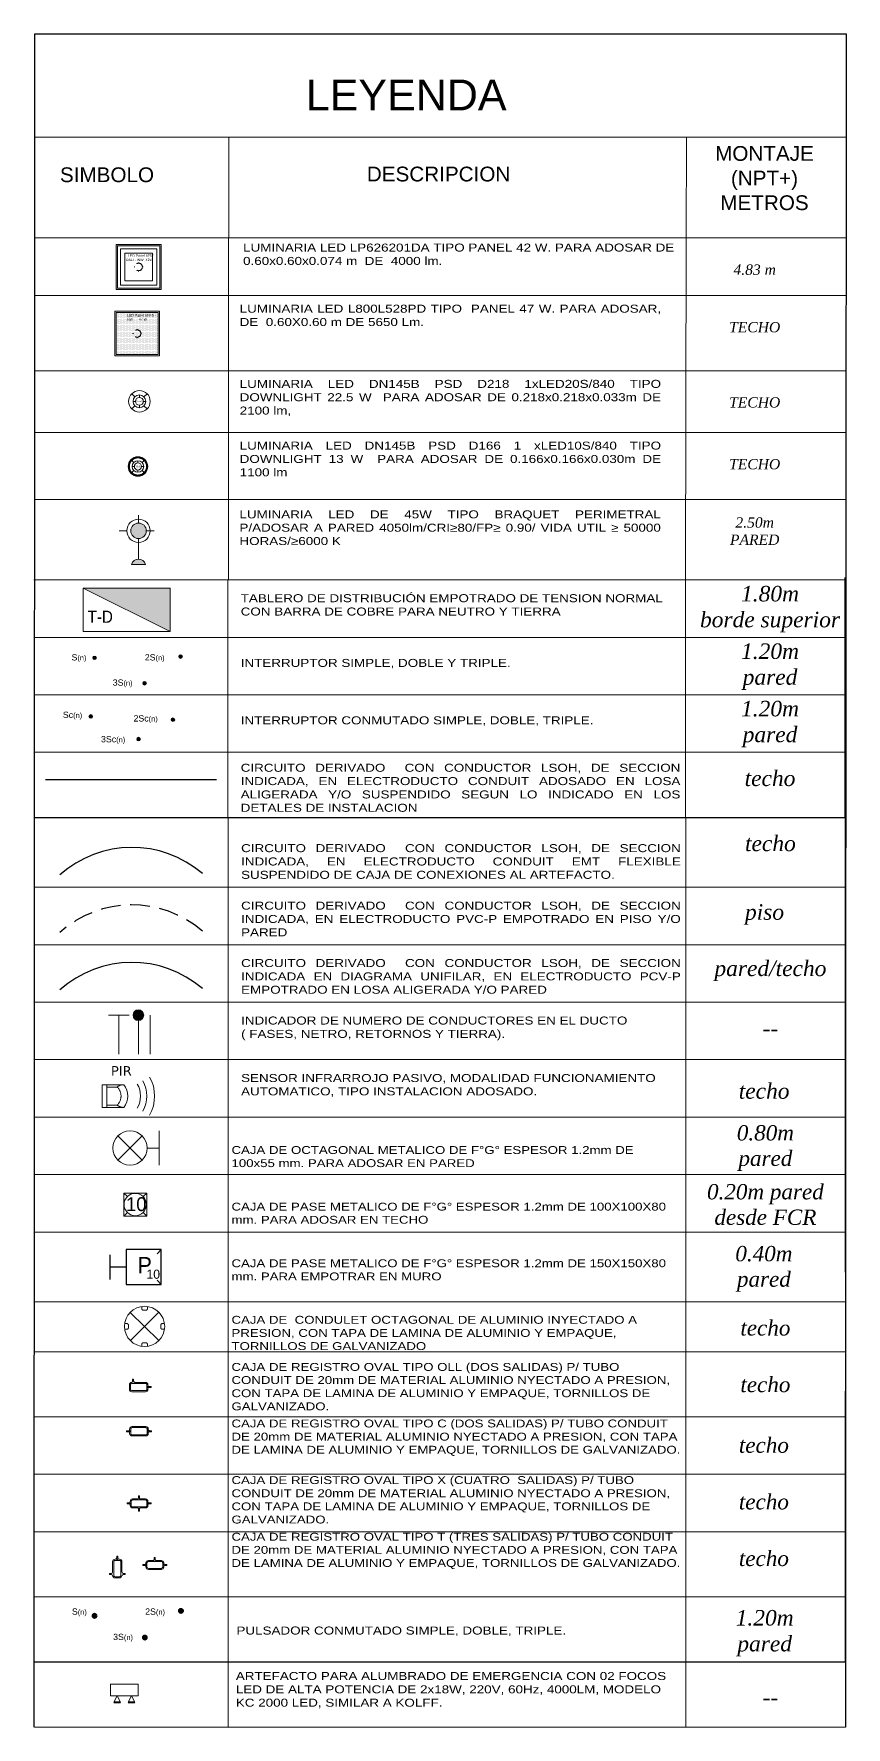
# Model space of a CAD drawing. Header units: inches. Extents: x -38 to 5698, y -33 to 92.
# Drawn here: x 163.13 to 173.45, y 17.5 to 39.03 of the extents above; entities that cross this region are included whole.
import ezdxf
from ezdxf.lldxf.tags import DXFTag

# ---------------------------------------------------------------- set-up
doc = ezdxf.new("R2010")
doc.units = ezdxf.units.IN
doc.header["$MEASUREMENT"] = 0
for name, pattern in [('A-PB$0$HIDDEN', [0.375, 0.25, -0.125]), ('CONTINUA', [0]), ('DASHED', [0.75, 0.5, -0.25]), ('EBEBBTGBBT', [1.284455, 0.426882, -0.430691, 0.426882]), ('HIDDEN2', [0.1875, 0.125, -0.0625]), ('Rayas', [0.282222, 0.141111, -0.141111]), ('RAYITAS', [0.375, 0.25, -0.125])]:
    doc.linetypes.add(name, pattern=pattern)
for name, color, linetype, lineweight in [('00 APARATOS ELECTRICO', 30, 'Continuous', 20), ('00 IE CKTO TOMAS', 111, 'Rayas', 18), ('00_IE_Luminarias', 6, 'Continuous', 30), ('01 IE LUM LED AD DN570C', 1, 'Continuous', 13), ('01 IE LUM LED EMP DN570B', 3, 'Continuous', 13), ('ALUMBRADO_CONDUIT', 30, 'CONDUIT1', 30), ('ALUMBRADO_PVC', 6, 'PVC1', 30), ('Bancas', 1, 'Continuous', 13), ('Cable Alumbrado', 150, 'Continuous', 30), ('CABLEADO EXT.', 3, 'PVCSUBT', 30), ('CAJA-1', 140, 'Continuous', 0), ('Luminaria', 9, 'Continuous', 9), ('Luminarias', 5, 'Continuous', 20), ('pluma6', 191, 'Continuous', 0), ('pulsador', 4, 'Continuous', 40), ('SENSOR', 6, 'Continuous', 40), ('Simb_Alumbrado', 140, 'CONTINUA', 30), ('sub tablero de distribucion', 184, 'Continuous', 9), ('TEXTO', 7, 'Continuous', 15), ('textos', 7, 'Continuous', 5)]:
    doc.layers.add(name, color=color, linetype=linetype, lineweight=lineweight)
doc.styles.add('Annotative', font='arial.ttf')
doc.styles.add('ERIKA', font='timesi.ttf')
doc.styles.add('ROTULO1', font='arial.ttf', dxfattribs={"width": 1.2})
doc.styles.add('SWISS', font='swisse.ttf')
doc.styles.add('TableTextStyle', font='')
doc.styles.add('{18b73a54-fa43-428c-adcb-c1c7bbdf2c84}', font='Simplex.shx')
doc.styles.get('TableTextStyle').set_extended_font_data('VERDANA.TTF')
tags = doc.linetypes.add('CF', pattern='A,0.411145,-0.114022,["CF",Standard,S=0.1,R=0,X=0,Y=-0.046285],-0.237877', length=0.763044).pattern_tags.tags
tags[6] = DXFTag(74, 10)
tags = doc.linetypes.add('CONDUIT', pattern='A,1.5,-0.210535,["con",{18b73a54-fa43-428c-adcb-c1c7bbdf2c84},S=0.2,R=0,X=0,Y=-0.065594],-0.702384', length=2.412919).pattern_tags.tags
tags[6] = DXFTag(74, 10)
tags = doc.linetypes.add('CONDUIT1', pattern='A,1,-0.19772,["con",{18b73a54-fa43-428c-adcb-c1c7bbdf2c84},S=0.2,R=0,X=0,Y=-0.065594],-0.593642', length=1.791362).pattern_tags.tags
tags[6] = DXFTag(74, 10)
tags = doc.linetypes.add('PVC1', pattern='A,1,-0.19772,["PVC",{18b73a54-fa43-428c-adcb-c1c7bbdf2c84},S=0.13,R=0,X=0,Y=-0.061851],-0.507647', length=1.705367).pattern_tags.tags
tags[6] = DXFTag(74, 10)
tags = doc.linetypes.add('PVCSUBT', pattern='A,0.6,-0.3,0.6,-0.075691,["PVC",Standard,S=0.2,R=0,X=0,Y=-0.093724],-0.621005', length=2.196696).pattern_tags.tags
tags[10] = DXFTag(74, 10)

# ---------------------------------------------------------------- blocks, each defined once
blk = doc.blocks.new('LUMINARIA PARED')
at = {"layer": '00 APARATOS ELECTRICO'}
h = blk.add_hatch(color=256, dxfattribs=at)
h.set_gradient(color1=(0, 255, 0), color2=(0, 255, 0), tint=1)
h.paths.add_polyline_path([(-0.506, 0.002, 1), (-0.317, 0.002, 1)])
h.paths.add_polyline_path([(0, 0.087, 0.785515), (0, -0.083)])
for p, q in [((-0.411, 0.143), (-0.411, 0.238)), ((-0.6, 0.002), (-0.506, 0.002)), ((-0.317, 0.002), (-0.067, 0.002)), ((0, 0.087), (0, -0.083)), ((-0.411, -0.093), (-0.411, -0.187))]:
    blk.add_line(p, q, dxfattribs=at)
for radius in [0.142, 0.0945]:
    blk.add_circle((-0.411, 0.002), radius, dxfattribs=at)
blk.add_arc((0.021, 0.002), 0.0877, 103.6997, 256.3003, dxfattribs=at)
blk = doc.blocks.new('*U273')
at = {"layer": 'ALUMBRADO_PVC', "color": 5, "linetype": 'ByBlock', "lineweight": 0}
for points in [[(879.35, 279.541), (879.35, 279.258)], [(879.252, 279.399), (879.35, 279.399)]]:
    blk.add_lwpolyline(points, dxfattribs=at)
at = {"layer": 'Simb_Alumbrado', "color": 5, "lineweight": 13}
for points in [[(879.01, 279.499), (879.211, 279.3)], [(879.011, 279.299), (879.21, 279.5)]]:
    blk.add_lwpolyline(points, dxfattribs=at)
blk.add_circle((879.111, 279.399), 0.141, dxfattribs=at)
blk = doc.blocks.new('100x100x80 adosado')
at = {"layer": 'Simb_Alumbrado', "lineweight": 13}
blk.add_lwpolyline([(-0.0768, 0.0788), (0.0194, 0.0788), (0.0194, -0.0174), (-0.0768, -0.0174)], close=True, dxfattribs=at)
at = {"layer": 'Simb_Alumbrado', "lineweight": 9}
for points in [[(-0.0768, 0.0788), (-0.0618, 0.0638)], [(0.0043, 0.0638), (0.0194, 0.0788)], [(-0.0768, -0.0174), (-0.0618, -0.0023)], [(0.0043, -0.0023), (0.0194, -0.0174)]]:
    blk.add_lwpolyline(points, dxfattribs=at)
blk.add_circle((-0.0287, 0.0307), 0.0467, dxfattribs=at)
at = {"layer": 'Simb_Alumbrado', "lineweight": 9, "insert": (-0.0677, 0.0612), "char_height": 0.05773, "attachment_point": 1}
blk.add_mtext_dynamic_manual_height_columns('10', width=0.119989, gutter_width=12.5, heights=[0], dxfattribs=at)
blk = doc.blocks.new('ii3t')
at = {"layer": 'Simb_Alumbrado', "lineweight": 5}
h = blk.add_hatch(color=3, dxfattribs=at)
edge = h.paths.add_edge_path()
edge.add_arc((0, 0), 0.0164, 0, 360)
blk.add_circle((0, 0), 0.0164, dxfattribs=at)
blk = doc.blocks.new('*U276')
at = {"lineweight": 20}
h = blk.add_hatch(color=256, dxfattribs=at)
h.dxf.hatch_style = 1
edge = h.paths.add_edge_path()
edge.add_arc((0.059, 0.158), 0.0433, 0, 360)
for p, q in [((-0.182, 0.158), (-0.016, 0.158)), ((-0.099, -0.16), (-0.099, 0.158)), ((0.059, -0.16), (0.059, 0.158)), ((0.154, 0.158), (0.154, -0.16))]:
    blk.add_line(p, q, dxfattribs=at)
blk.add_circle((0.059, 0.158), 0.0433, dxfattribs=at)
blk = doc.blocks.new('*U272')
at = {"layer": 'CAJA-1', "lineweight": 25}
for p, q in [((5362.509, 2431.964), (5362.509, 2432.069)), ((5362.647, 2431.964), (5362.509, 2431.964)), ((5362.509, 2431.859), (5362.509, 2431.964))]:
    blk.add_line(p, q, dxfattribs=at)
at = {"layer": 'CAJA-1'}
for p, q in [((5362.948, 2432.115), (5362.911, 2432.077)), ((5362.948, 2431.814), (5362.911, 2431.851))]:
    blk.add_line(p, q, dxfattribs=at)
at = {"layer": 'CAJA-1', "lineweight": 25}
blk.add_lwpolyline([(5362.647, 2431.814), (5362.948, 2431.814), (5362.948, 2432.115), (5362.647, 2432.115)], close=True, dxfattribs=at)
at = {"layer": 'CAJA-1'}
for s, height, p in [('P', 0.139, (5362.743, 2431.912)), ('10', 0.0787, (5362.82, 2431.864))]:
    blk.add_text(s, height=height, dxfattribs=at).set_placement(p)
blk = doc.blocks.new('LUMINARIA 2')
at = {"layer": '01 IE LUM LED EMP DN570B'}
for p, q in [((-0.094, 0.094), (-0.159, 0.158)), ((0.094, 0.094), (0.159, 0.158)), ((-0.094, -0.094), (-0.159, -0.158)), ((0.094, -0.094), (0.159, -0.158))]:
    blk.add_line(p, q, dxfattribs=at)
at = {"layer": '01 IE LUM LED EMP DN570B', "ltscale": 0.4}
for p, q in [((-0.081, 0), (-0.133, 0)), ((0, 0.081), (0, 0.133)), ((0.081, 0), (0.133, 0)), ((0, -0.081), (0, -0.133))]:
    blk.add_line(p, q, dxfattribs=at)
at = {"layer": '01 IE LUM LED EMP DN570B'}
for radius in [0.224, 0.133]:
    blk.add_circle((0, 0), radius, dxfattribs=at)
at = {"layer": '01 IE LUM LED EMP DN570B', "ltscale": 0.4}
blk.add_circle((0, 0), 0.0813, dxfattribs=at)
at = {"layer": '01 IE LUM LED EMP DN570B', "color": 8, "linetype": 'ByBlock', "lineweight": 80, "insert": (-0.065, 0.016), "char_height": 0.03, "width": 0.17858, "attachment_point": 1}
blk.add_mtext('{\\C3;22.5W}', dxfattribs=at)
blk = doc.blocks.new('LUM DN570C')
at = {"layer": '01 IE LUM LED AD DN570C'}
h = blk.add_hatch(color=256, dxfattribs=at)
edge = h.paths.add_edge_path()
edge.add_arc((0, 0), 0.134, 0, 360)
edge = h.paths.add_edge_path(flags=17)
edge.add_arc((0, 0), 0.111, 0, 360)
for p, q in [((-0.056, 0.056), (-0.095, 0.095)), ((0.056, 0.056), (0.095, 0.095)), ((-0.056, -0.056), (-0.095, -0.095)), ((0.056, -0.056), (0.095, -0.095))]:
    blk.add_line(p, q, dxfattribs=at)
at = {"layer": '01 IE LUM LED AD DN570C', "ltscale": 0.4}
for p, q in [((-0.049, 0), (-0.079, 0)), ((0, 0.049), (0, 0.079)), ((0.049, 0), (0.079, 0)), ((0, -0.049), (0, -0.079))]:
    blk.add_line(p, q, dxfattribs=at)
at = {"layer": '01 IE LUM LED AD DN570C'}
for radius in [0.134, 0.0795]:
    blk.add_circle((0, 0), radius, dxfattribs=at)
at = {"layer": '01 IE LUM LED AD DN570C', "ltscale": 0.4}
blk.add_circle((0, 0), 0.0487, dxfattribs=at)
at = {"color": 1, "linetype": 'ByBlock', "lineweight": 80, "insert": (-0.035, 0.012), "char_height": 0.025, "width": 0.62222, "attachment_point": 1}
blk.add_mtext('13W ', dxfattribs=at)
blk = doc.blocks.new('DVDFV')
at = {"layer": 'Simb_Alumbrado', "color": 3, "linetype": 'HIDDEN2', "lineweight": 13, "ltscale": 0.5}
for points in [[(-0.021, 0.164), (-0.021, 0.145, 0.414214), (-0.009, 0.133), (0.012, 0.133, 0.414214), (0.024, 0.145), (0.024, 0.164)], [(-0.163, 0.023), (-0.144, 0.023, -0.414214), (-0.132, 0.011), (-0.132, -0.011, -0.414214), (-0.144, -0.023), (-0.163, -0.023)], [(0.166, 0.023), (0.147, 0.023, 0.414214), (0.135, 0.011), (0.135, -0.011, 0.414214), (0.147, -0.023), (0.166, -0.023)], [(-0.021, -0.164), (-0.021, -0.146, -0.414214), (-0.009, -0.134), (0.012, -0.134, -0.414214), (0.024, -0.146), (0.024, -0.164)]]:
    blk.add_lwpolyline(points, format="xyb", dxfattribs=at)
at = {"layer": 'Simb_Alumbrado', "color": 3, "lineweight": 13}
for points in [[(-0.117, 0.115), (0.118, -0.116)], [(-0.115, -0.117), (0.118, 0.117)]]:
    blk.add_lwpolyline(points, dxfattribs=at)
blk.add_circle((0.001, 0), 0.166, dxfattribs=at)
blk = doc.blocks.new('CAJA OVAL TIPO C')
at = {"layer": 'Simb_Alumbrado', "lineweight": 13}
for points in [[(-0.221, 0.014, -0.414214), (-0.231, 0.004), (-0.254, 0.004), (-0.254, -0.006), (-0.231, -0.006, -0.414214), (-0.221, -0.016), (-0.221, -0.023, 0.414214), (-0.196, -0.048), (-0.058, -0.048, 0.414214), (-0.033, -0.023), (-0.033, -0.018, -0.414214), (-0.02, -0.005), (0, -0.005), (0, 0.005), (-0.02, 0.005, -0.414214), (-0.033, 0.018), (-0.033, 0.022, 0.414214), (-0.058, 0.047), (-0.196, 0.047)], [(-0.198, 0.047), (-0.196, 0.047, 0.414214), (-0.221, 0.022), (-0.221, 0.014)]]:
    blk.add_lwpolyline(points, format="xyb", dxfattribs=at)
for points in [[(-0.216, 0.004), (-0.216, -0.005)], [(-0.035, 0.004), (-0.035, -0.005)], [(-0.22, -0.001), (-0.211, -0.001)], [(-0.039, -0.001), (-0.031, -0.001)]]:
    blk.add_lwpolyline(points, dxfattribs=at)
blk.add_lwpolyline([(-0.196, 0.036), (-0.058, 0.036, -0.414214), (-0.043, 0.022), (-0.043, -0.023, -0.414214), (-0.058, -0.038), (-0.196, -0.038, -0.414214), (-0.21, -0.023), (-0.21, 0.022, -0.414214)], format="xyb", close=True, dxfattribs=at)
for centre in [(-0.216, -0.001), (-0.035, -0.001)]:
    blk.add_circle(centre, 0.00438, dxfattribs=at)
blk = doc.blocks.new('CAJA OVAL TIPO L')
at = {"layer": 'Simb_Alumbrado', "lineweight": 13}
blk.add_lwpolyline([(-0.049, -0.079), (-0.049, -0.034, -0.380413), (-0.026, -0.009), (-0.026, -0.009, 0.341426), (-0.016, 0.003), (-0.016, 0.024), (-0.006, 0.024), (-0.006, 0.003, 0.414214), (0.006, -0.009), (0.114, -0.009, -0.414214), (0.139, -0.034), (0.139, -0.038, 0.414214), (0.151, -0.051), (0.172, -0.051), (0.172, -0.061), (0.151, -0.061, 0.414214), (0.139, -0.073), (0.139, -0.079, -0.414214), (0.114, -0.104), (-0.024, -0.104, -0.414214), (-0.049, -0.079, 0.414214)], format="xyb", dxfattribs=at)
for points in [[(-0.048, -0.056), (-0.04, -0.056)], [(-0.044, -0.051), (-0.044, -0.06)], [(0.132, -0.056), (0.141, -0.056)], [(0.137, -0.051), (0.137, -0.06)]]:
    blk.add_lwpolyline(points, dxfattribs=at)
blk.add_lwpolyline([(-0.024, -0.02), (0.114, -0.02, -0.414214), (0.128, -0.034), (0.128, -0.079, -0.414214), (0.114, -0.093), (-0.024, -0.093, -0.414214), (-0.038, -0.079), (-0.038, -0.034, -0.414214)], format="xyb", close=True, dxfattribs=at)
for centre in [(-0.044, -0.056), (0.137, -0.056)]:
    blk.add_circle(centre, 0.00438, dxfattribs=at)
blk = doc.blocks.new('CAJA CONDULET TIPO X')
at = {"layer": 'Simb_Alumbrado', "lineweight": 13}
for p, q in [((78.528, -4.162), (78.528, -4.152)), ((78.528, -4.152), (78.55, -4.152)), ((78.55, -4.162), (78.528, -4.162))]:
    blk.add_line(p, q, dxfattribs=at)
for points in [[(78.65, -4.172, -0.414214), (78.66, -4.162), (78.682, -4.162), (78.682, -4.152), (78.66, -4.152, -0.414214), (78.65, -4.142), (78.65, -4.092, 0.414214), (78.626, -4.068), (78.622, -4.068, -0.414214), (78.61, -4.056), (78.61, -4.036), (78.6, -4.036), (78.6, -4.056, -0.451917), (78.587, -4.068, 0.451917), (78.56, -4.092), (78.56, -4.142)], [(78.56, -4.172), (78.56, -4.223, 0.414214), (78.584, -4.247), (78.589, -4.247, -0.334232), (78.6, -4.259), (78.6, -4.279), (78.61, -4.279), (78.61, -4.259, -0.455912), (78.623, -4.247), (78.626, -4.247, 0.414214), (78.65, -4.223), (78.65, -4.172)]]:
    blk.add_lwpolyline(points, format="xyb", dxfattribs=at)
blk.add_lwpolyline([(78.64, -4.092), (78.64, -4.223, -0.414214), (78.626, -4.237), (78.584, -4.237, -0.414214), (78.57, -4.223), (78.57, -4.092, -0.414214), (78.584, -4.078), (78.626, -4.078, -0.414214)], format="xyb", close=True, dxfattribs=at)
for points in [[(78.609, -4.071), (78.601, -4.071)], [(78.605, -4.066), (78.605, -4.075)], [(78.609, -4.245), (78.601, -4.245)], [(78.605, -4.241), (78.605, -4.25)]]:
    blk.add_lwpolyline(points, dxfattribs=at)
for centre in [(78.605, -4.071), (78.605, -4.245)]:
    blk.add_circle(centre, 0.00419, dxfattribs=at)
for centre, start, end in [((78.55, -4.142), 270, 0), ((78.55, -4.172), 0, 90)]:
    blk.add_arc(centre, 0.01, start, end, dxfattribs=at)
blk = doc.blocks.new('oval t')
at = {"layer": 'Simb_Alumbrado', "lineweight": 13}
blk.add_lwpolyline([(0.014, 0.01, -0.414214), (0.004, 0.02), (0.004, 0.042), (-0.006, 0.042), (-0.006, 0.02, -0.414214), (-0.016, 0.01), (-0.066, 0.01, 0.414214), (-0.09, -0.014), (-0.09, -0.018, -0.414214), (-0.102, -0.03), (-0.121, -0.03), (-0.121, -0.04), (-0.102, -0.04, -0.451917), (-0.09, -0.054, 0.451917), (-0.066, -0.081), (0.066, -0.081, 0.414214), (0.09, -0.057), (0.09, -0.051, -0.398753), (0.102, -0.04), (0.121, -0.04), (0.121, -0.03), (0.102, -0.03, -0.368669), (0.09, -0.018), (0.09, -0.014, 0.414214), (0.066, 0.01), (0.014, 0.01)], format="xyb", dxfattribs=at)
blk.add_lwpolyline([(-0.066, 0), (0.066, 0, -0.414214), (0.08, -0.014), (0.08, -0.057, -0.414214), (0.066, -0.07), (-0.066, -0.07, -0.414214), (-0.08, -0.057), (-0.08, -0.014, -0.414214)], format="xyb", close=True, dxfattribs=at)
for points in [[(-0.091, -0.035), (-0.083, -0.035)], [(-0.087, -0.031), (-0.087, -0.039)], [(0.084, -0.035), (0.092, -0.035)], [(0.088, -0.031), (0.088, -0.039)]]:
    blk.add_lwpolyline(points, dxfattribs=at)
for centre in [(-0.087, -0.035), (0.088, -0.035)]:
    blk.add_circle(centre, 0.00419, dxfattribs=at)
blk = doc.blocks.new('*U270')
at = {"layer": 'Luminarias', "linetype": 'DASHED', "lineweight": 0, "ltscale": 0.05}
blk.add_lwpolyline([(0, -0.005), (0, 0.005)], dxfattribs=at)
blk = doc.blocks.new('*U271')
at = {"color": 0, "linetype": 'ByBlock', "lineweight": -2, "transparency": 16777216}
for p, rotation in [((-0.05, 0), 90), ((0, -0.05), 180), ((0.05, 0), 269.9999999999999)]:
    blk.add_blockref('*U270', p, dxfattribs=dict(at, rotation=rotation))
blk.add_blockref('*U270', (0, 0.05), dxfattribs=at)
blk = doc.blocks.new('PANEL LED 50W')
at = {"layer": 'Luminarias'}
h = blk.add_hatch(dxfattribs=at)
h.set_pattern_fill('DOTS', color=4, scale=0.009097)
h.set_pattern_definition([(0, (0, -2e-14), (0.0072206, 0.01444116), [0, -0.01444116])])
h.paths.add_polyline_path([(-0.257, -0.257), (0.257, -0.257), (0.257, 0.257), (-0.257, 0.257)])
h.paths.add_polyline_path([(-0.13, 0.097), (0.185, 0.097), (0.185, 0.247), (-0.13, 0.247)], flags=24)
at = {"layer": 'Luminarias', "color": 4, "lineweight": 0}
for points in [[(-0.273, 0.273), (0.273, 0.273), (0.273, -0.273), (-0.273, -0.273)], [(-0.257, -0.257), (0.257, -0.257), (0.257, 0.257), (-0.257, 0.257)]]:
    blk.add_lwpolyline(points, close=True, dxfattribs=at)
at = {"layer": 'Luminarias', "color": 4, "linetype": 'DASHED', "lineweight": 0, "ltscale": 0.01}
blk.add_circle((0, 0), 0.0455, dxfattribs=at)
at = {"color": 4}
blk.add_blockref('*U271', (0, 0), dxfattribs=at)
at = {"layer": 'Luminarias', "color": 4, "insert": (-0.122, 0.239), "char_height": 0.03093, "width": 0.38285, "attachment_point": 1}
blk.add_mtext('{\\Ftxt|c0;LED Panel 600-5 - NW      47 W}', dxfattribs=at)
blk = doc.blocks.new('TD')
blk.add_hatch(color=256).paths.add_polyline_path([(-0.65, 0.35), (-0.65, 0.05), (-0.05, 0.05)])
blk.add_line((-0.65, 0.35), (-0.05, 0.05))
blk.add_lwpolyline([(-0.65, 0.05), (-0.05, 0.05), (-0.05, 0.35), (-0.65, 0.35)], close=True)
blk = doc.blocks.new('PIR')
at = {"layer": 'SENSOR', "color": 6, "linetype": 'CONTINUA', "lineweight": 5, "transparency": 33554684}
blk.add_lwpolyline([(0.253, -0.133), (0, -0.133), (0, 0.133), (0.253, 0.133)], dxfattribs=at)
blk.add_lwpolyline([(0, 0.133), (0.053, 0.133), (0.053, -0.133), (0, -0.133)], close=True, dxfattribs=at)
at = {"layer": 'SENSOR', "linetype": 'DASHED', "lineweight": 5, "transparency": 33554684}
for points in [[(0.174, 0.105), (0.053, 0.105)], [(0.174, -0.105), (0.053, -0.105)]]:
    blk.add_lwpolyline(points, dxfattribs=at)
at = {"layer": 'SENSOR', "color": 6, "linetype": 'CONTINUA', "lineweight": 5, "transparency": 33554684}
for centre, radius, start, end in [((0.167, 0), 0.444, 330, 30), ((0.075, 0), 0.222, 323.3046, 36.6954), ((0.167, 0), 0.279, 330, 30), ((0.167, 0), 0.353, 330, 30)]:
    blk.add_arc(centre, radius, start, end, dxfattribs=at)
at = {"layer": 'SENSOR', "linetype": 'DASHED', "lineweight": 5, "transparency": 33554684}
for centre, radius, start, end in [((0.25, 0.014), 0.119, 88.6154, 129.7872), ((0.075, 0), 0.144, 313.2961, 46.7039), ((0.25, -0.014), 0.119, 230.2128, 271.3846)]:
    blk.add_arc(centre, radius, start, end, dxfattribs=at)
at = {"layer": 'SENSOR', "color": 6, "lineweight": 5, "transparency": 33554684, "style": 'TableTextStyle'}
blk.add_text('PIR', height=0.1109, dxfattribs=at).set_placement((0.101, 0.239))
blk = doc.blocks.new('*U268')
at = {"layer": 'Luminarias', "linetype": 'DASHED', "lineweight": 0, "ltscale": 0.05}
blk.add_lwpolyline([(0, -0.005), (0, 0.005)], dxfattribs=at)
blk = doc.blocks.new('*U269')
at = {"color": 0, "linetype": 'ByBlock', "lineweight": -2, "transparency": 16777216}
for p, rotation in [((-0.055, 0), 90), ((0.055, 0), 270), ((0, -0.055), 180)]:
    blk.add_blockref('*U268', p, dxfattribs=dict(at, rotation=rotation))
blk.add_blockref('*U268', (0, 0.055), dxfattribs=at)
blk = doc.blocks.new('PANEL CUADRAD 60X60 AD')
at = {"layer": 'Luminarias'}
h = blk.add_hatch(dxfattribs=at)
h.set_pattern_fill('DOTS', color=6, scale=0.0015)
h.set_pattern_definition([(0, (-2127.458864, -786.8599919), (0.001190625, 0.00238125), [0, -0.00238125])])
h.paths.add_polyline_path([(-0.3, 0.3), (-0.3, -0.3), (0.3, -0.3), (0.3, 0.3)])
h.paths.add_polyline_path([(0.283, 0.283), (0.283, -0.283), (-0.283, -0.283), (-0.283, 0.283)], flags=16)
h.paths.add_polyline_path([(0.241, 0.241), (0.241, -0.241), (-0.241, -0.241), (-0.241, 0.241)], flags=0)
h.paths.add_polyline_path([(0.185, 0.185), (0.185, -0.185), (-0.185, -0.185), (-0.185, 0.185)], flags=0)
h.paths.add_polyline_path([(0.05, 0, -1), (-0.05, 0, -1)], flags=0)
h.paths.add_polyline_path([(-0.181, 0.059), (0.212, 0.059), (0.212, 0.186), (-0.181, 0.186)], flags=8)
at = {"layer": 'Luminarias', "color": 6, "lineweight": 0}
for points in [[(-0.3, 0.3), (0.3, 0.3), (0.3, -0.3), (-0.3, -0.3)], [(-0.283, -0.283), (0.283, -0.283), (0.283, 0.283), (-0.283, 0.283)], [(-0.241, -0.241), (0.241, -0.241), (0.241, 0.241), (-0.241, 0.241)], [(-0.185, -0.185), (0.185, -0.185), (0.185, 0.185), (-0.185, 0.185)]]:
    blk.add_lwpolyline(points, close=True, dxfattribs=at)
at = {"layer": 'Luminarias', "color": 6}
blk.add_lwpolyline([(-0.3, 0.3), (0.3, 0.3), (0.3, -0.3), (-0.3, -0.3)], close=True, dxfattribs=at)
at = {"layer": 'Luminarias', "color": 6, "linetype": 'DASHED', "lineweight": 0, "ltscale": 0.01}
blk.add_circle((0, 0), 0.05, dxfattribs=at)
at = {"color": 6}
blk.add_blockref('*U269', (0, 0), dxfattribs=at)
at = {"layer": 'Luminarias', "color": 6, "insert": (-0.169, 0.169), "char_height": 0.034, "width": 0.45681, "attachment_point": 1}
blk.add_mtext('  LED Panel 6262 DALI - WW_42W {\\Ftxt|c0;\\C4;\\P} ', dxfattribs=at)
blk = doc.blocks.new('pulsador')
at = {"layer": 'pulsador', "lineweight": 40}
h = blk.add_hatch(color=4, dxfattribs=at)
h.dxf.hatch_style = 1
h.paths.add_polyline_path([(246.231, 46.088, 1), (246.279, 46.088, 1)])
h.paths.add_polyline_path([(246.279, 46.088, -1), (246.232, 46.088, -1)], flags=16)
h.paths.add_polyline_path([(246.271, 46.088, -1), (246.239, 46.088, -1)], flags=0)
at = {"layer": 'pulsador'}
h = blk.add_hatch(color=4, dxfattribs=at)
h.dxf.hatch_style = 1
h.paths.add_polyline_path([(246.239, 46.088, 1), (246.271, 46.088, 1)])
at = {"layer": 'pulsador', "color": 4, "lineweight": 50}
blk.add_circle((246.255, 46.088), 0.0238, dxfattribs=at)
at = {"layer": 'pulsador', "color": 4, "lineweight": 40}
blk.add_circle((246.255, 46.088), 0.0235, dxfattribs=at)
at = {"layer": 'pulsador', "color": 4}
blk.add_circle((246.255, 46.088), 0.0159, dxfattribs=at)
blk = doc.blocks.new('luz de emergencia')
at = {"color": 5, "lineweight": 40}
for p, q in [((164.149, 48.937, 0), (164.233, 48.937, 0)), ((164.331, 48.937, 0), (164.415, 48.937, 0))]:
    blk.add_line(p, q, dxfattribs=at)
at = {"layer": '00_IE_Luminarias', "color": 5, "linetype": 'Continuous', "lineweight": 13}
for p, q in [((164.191, 49.021, 0), (164.149, 48.937, 0)), ((164.233, 48.937, 0), (164.191, 49.021, 0)), ((164.373, 49.021, 0), (164.331, 48.937, 0)), ((164.415, 48.937, 0), (164.373, 49.021, 0))]:
    blk.add_line(p, q, dxfattribs=at)
at = {"layer": '00_IE_Luminarias', "color": 5, "linetype": 'Continuous', "lineweight": 13, "elevation": 0}
blk.add_lwpolyline([(164.457, 49.021), (164.107, 49.021), (164.107, 49.167), (164.457, 49.167)], close=True, dxfattribs=at)
blk = doc.blocks.new('CAJA CONDULET TIPO T.')
at = {"layer": 'Simb_Alumbrado', "lineweight": 13}
for p, q in [((76.178, -4.049), (76.178, -3.942)), ((76.203, -3.917), (76.207, -3.917)), ((76.22, -3.904), (76.22, -3.884)), ((76.22, -3.884), (76.23, -3.884)), ((76.23, -3.884), (76.23, -3.904)), ((76.242, -3.917), (76.248, -3.917)), ((76.273, -3.942), (76.273, -4.049)), ((76.145, -4.072), (76.145, -4.062)), ((76.145, -4.062), (76.166, -4.062)), ((76.166, -4.072), (76.145, -4.072)), ((76.178, -4.085), (76.178, -4.085)), ((76.248, -4.105), (76.203, -4.105)), ((76.306, -4.062), (76.286, -4.062)), ((76.286, -4.072), (76.306, -4.072)), ((76.306, -4.072), (76.306, -4.062))]:
    blk.add_line(p, q, dxfattribs=at)
blk.add_lwpolyline([(76.189, -4.08), (76.189, -3.942, -0.414214), (76.203, -3.928), (76.248, -3.928, -0.414214), (76.262, -3.942), (76.262, -4.08, -0.414214), (76.248, -4.094), (76.203, -4.094, -0.414214)], format="xyb", close=True, dxfattribs=at)
for points in [[(76.22, -3.919), (76.229, -3.919)], [(76.225, -3.923), (76.225, -3.915)], [(76.22, -4.1), (76.229, -4.1)], [(76.225, -4.104), (76.225, -4.095)]]:
    blk.add_lwpolyline(points, dxfattribs=at)
for centre in [(76.225, -3.919), (76.225, -4.1)]:
    blk.add_circle(centre, 0.00438, dxfattribs=at)
for centre, radius, start, end in [((76.203, -3.942), 0.0251, 90, 180), ((76.207, -3.904), 0.0125, 270, 0), ((76.242, -3.904), 0.0125, 180, 270), ((76.248, -3.942), 0.0251, 0, 90), ((76.166, -4.049), 0.0125, 270, 0), ((76.166, -4.085), 0.0125, 360, 90), ((76.204, -4.079), 0.0263, 193.4434, 268.8974), ((76.247, -4.079), 0.0263, 271.1026, 346.5566), ((76.286, -4.049), 0.0125, 180, 270), ((76.286, -4.085), 0.0125, 90, 180)]:
    blk.add_arc(centre, radius, start, end, dxfattribs=at)

msp = doc.modelspace()

# ---------------------------------------------------------------- linework, layer by layer
at = {"color": 7, "lineweight": 0}
for p, q in [((165.611, 37.713), (165.611, 36.43)), ((171.426, 37.713), (171.424, 36.43)), ((165.608, 36.43), (165.608, 32.083)), ((165.598, 32.083, 0.874), (165.598, 29.063, 0.717)), ((165.603, 29.063, 0.685), (165.603, 17.496)), ((171.419, 29.063), (171.419, 17.496))]:
    msp.add_line(p, q, dxfattribs=at)
msp.add_lwpolyline([(171.421, 36.43), (171.414, 32.083), (171.414, 29.063)], dxfattribs=at)
at = {"layer": 'ALUMBRADO_CONDUIT', "color": 0, "linetype": 'Continuous', "lineweight": 30, "ltscale": 0.5}
for p, q in [((163.144, 36.43), (163.148, 39.025)), ((163.148, 39.025), (173.455, 39.025)), ((173.455, 39.025), (173.443, 18.324)), ((163.138, 17.496), (163.144, 36.43)), ((173.444, 18.324), (163.138, 18.324))]:
    msp.add_line(p, q, dxfattribs=at)
at = {"layer": 'ALUMBRADO_CONDUIT', "color": 30, "lineweight": 30, "ltscale": 0.4, "true_color": 0xf26722}
msp.add_line((163.282, 29.544), (165.456, 29.544), dxfattribs=at)
at = {"layer": 'ALUMBRADO_CONDUIT', "color": 0, "linetype": 'Continuous', "lineweight": 30, "ltscale": 0.5}
for points in [[(173.439, 32.113), (173.439, 29.063)], [(163.139, 29.063), (173.443, 29.063), (173.448, 17.496)]]:
    msp.add_lwpolyline(points, dxfattribs=at)
at = {"layer": 'ALUMBRADO_PVC', "linetype": 'PVC1', "ltscale": 0.4}
msp.add_arc((164.381, 25.846), 1.373, 49.2261, 131.8542, dxfattribs=at)
at = {"layer": 'CABLEADO EXT.', "color": 3, "linetype": 'CF', "ltscale": 0.8}
msp.add_arc((164.381, 27.308), 1.373, 49.2261, 131.8542, dxfattribs=at)
at = {"layer": 'CABLEADO EXT.', "linetype": 'A-PB$0$HIDDEN', "lineweight": 30}
msp.add_arc((164.381, 26.577), 1.373, 49.2261, 131.8542, dxfattribs=at)
at = {"layer": 'TEXTO', "color": 7, "lineweight": 0}
for p, q in [((163.144, 37.713), (173.451, 37.713)), ((163.144, 36.43), (173.451, 36.43)), ((163.142, 35.699), (173.449, 35.699)), ((163.142, 34.743), (173.449, 34.743)), ((163.142, 33.958), (173.449, 33.958)), ((163.142, 33.107), (173.449, 33.107)), ((163.134, 32.083), (173.439, 32.083)), ((163.142, 32.082), (173.449, 32.082)), ((163.134, 31.352), (173.439, 31.352)), ((163.134, 30.622), (173.439, 30.622)), ((163.134, 29.891), (173.439, 29.891)), ((163.139, 28.175), (173.443, 28.175)), ((163.139, 27.444), (173.443, 27.444)), ((163.139, 26.713), (173.443, 26.713)), ((163.139, 25.983), (173.443, 25.983)), ((163.139, 25.252), (173.443, 25.252)), ((163.139, 24.522), (173.443, 24.522)), ((163.139, 23.791), (173.443, 23.791)), ((163.139, 22.902), (173.443, 22.902)), ((163.143, 22.269), (173.448, 22.269)), ((163.139, 21.441), (173.443, 21.441)), ((163.139, 20.711), (173.443, 20.711)), ((163.139, 19.98), (173.443, 19.98)), ((163.143, 19.152), (173.448, 19.152)), ((163.143, 17.496), (173.448, 17.496))]:
    msp.add_line(p, q, dxfattribs=at)

# ---------------------------------------------------------------- block references
for name, p, xscale, yscale, zscale in [('*U276', (164.369, 26.301), 1.565340353808155, 1.565340353808155, 1.565340353808155), ('*U272', (-7773.638, -3576.519), 1.480229034049319, 1.480229034049319, 1.480229034049319), ('CAJA CONDULET TIPO T.', (68.614, 24.542), 1.253906979044094, 1.253906979044094, 1.253906979044094)]:
    msp.add_blockref(name, p, dxfattribs=dict(xscale=xscale, yscale=yscale, zscale=zscale))
at = {"linetype": 'CONTINUA', "lineweight": 30, "xscale": 1.088706724754606, "yscale": 1.088706724754606, "zscale": 1.088706724754606}
msp.add_blockref('PIR', (164.003, 25.52), dxfattribs=at)
at = {"linetype": 'EBEBBTGBBT', "lineweight": -2, "xscale": 1.541905243801374, "yscale": 1.541905243801374, "zscale": 1.541905243801374}
msp.add_blockref('DVDFV', (164.539, 22.591), dxfattribs=at)
at = {"xscale": 1.253906979044094, "yscale": 1.253906979044094, "zscale": 1.253906979044094, "rotation": 270}
msp.add_blockref('CAJA CONDULET TIPO X', (169.683, 118.904), dxfattribs=at)
at = {"color": 4, "lineweight": 40}
for p in [(-81.252, -27.114), (-82.35, -27.177), (-81.71, -27.453, -4.913)]:
    msp.add_blockref('pulsador', p, dxfattribs=at)
at = {"layer": '00 APARATOS ELECTRICO', "xscale": -1.041283452965174, "yscale": 1.041283452965173, "zscale": 1.041283452965173, "rotation": 89.99995843349409}
msp.add_blockref('LUMINARIA PARED', (164.466, 32.279), dxfattribs=at)
at = {"layer": '01 IE LUM LED AD DN570C', "color": 1, "lineweight": 5, "xscale": 0.9263905751172247, "yscale": 0.9263905751172247, "zscale": 0.9263905751172247}
msp.add_blockref('LUM DN570C', (164.456, 33.525), dxfattribs=at)
at = {"layer": '01 IE LUM LED EMP DN570B', "xscale": 0.6105334384153049, "yscale": 0.6105334384153049, "zscale": 0.6105334384153049}
msp.add_blockref('LUMINARIA 2', (164.475, 34.353), dxfattribs=at)
at = {"layer": 'ALUMBRADO_CONDUIT', "xscale": 1.041283452965173, "yscale": 1.041283452965173, "zscale": 1.041283452965173}
msp.add_blockref('PANEL LED 50W', (164.446, 35.215), dxfattribs=at)
at = {"layer": 'ALUMBRADO_CONDUIT', "linetype": 'PVC1', "lineweight": 35, "xscale": 3.045892765700115, "yscale": 3.045892765700115, "zscale": 3.045892765700115}
msp.add_blockref('100x100x80 adosado', (164.51, 24.047), dxfattribs=at)
at = {"layer": 'ALUMBRADO_CONDUIT', "linetype": 'CONDUIT', "lineweight": 30, "xscale": 1.253906979044094, "yscale": 1.253906979044094, "zscale": 1.253906979044094}
msp.add_blockref('CAJA OVAL TIPO L', (164.409, 21.891), dxfattribs=at)
at = {"layer": 'ALUMBRADO_CONDUIT', "linetype": 'CONDUIT1', "lineweight": 30, "xscale": 1.253906979044094, "yscale": 1.253906979044094, "zscale": 1.253906979044094}
msp.add_blockref('CAJA OVAL TIPO C', (164.628, 21.259), dxfattribs=at)
at = {"layer": 'ALUMBRADO_PVC', "color": 3, "linetype": 'ByBlock', "lineweight": 100, "xscale": 1.541905243801374, "yscale": 1.541905243801374, "zscale": 1.541905243801374}
msp.add_blockref('*U273', (-1191.15, -405.948), dxfattribs=at)
at = {"layer": 'Bancas', "color": 252, "true_color": 0x939598, "xscale": 1.253906979044094, "yscale": 1.253906979044094, "zscale": 1.253906979044094}
msp.add_blockref('oval t', (164.671, 19.602), dxfattribs=at)
at = {"layer": 'Cable Alumbrado', "lineweight": 0, "xscale": 1.404578189384958, "yscale": 1.404578189384958, "zscale": 1.404578189384958}
for p in [(163.905, 31.092), (164.998, 31.108), (164.54, 30.769, -4.913), (163.857, 30.347), (164.9, 30.305), (164.464, 30.058)]:
    msp.add_blockref('ii3t', p, dxfattribs=at)
at = {"layer": 'Luminaria', "xscale": 0.9538673662839494, "yscale": 0.9538673662839494, "zscale": 0.9538673662839494}
msp.add_blockref('PANEL CUADRAD 60X60 AD', (164.465, 36.062), dxfattribs=at)
at = {"layer": 'pulsador', "color": 4, "lineweight": 40}
msp.add_blockref('luz de emergencia', (0, -31.125), dxfattribs=at)
at = {"layer": 'sub tablero de distribucion', "linetype": 'Continuous', "lineweight": 0, "xscale": 1.847695846586592, "yscale": 1.847695846586592, "zscale": 1.847695846586592, "rotation": 180}
msp.add_blockref('TD', (163.666, 32.072), dxfattribs=at)

# ---------------------------------------------------------------- texts
at = {"ltscale": 0.5, "attachment_point": 1, "style": 'ROTULO1'}
for s, insert, char_height, width in [('LUMINARIA LED LP626201DA TIPO PANEL 42 W. PARA ADOSAR DE \\P0.60x0.60x0.074 m  DE  4000 lm. ', (165.792, 36.359), 0.10177, 5.59568), ('\\pxqj;{\\W1.2;LUMINARIA LED L800L528PD TIPO  PANEL 47 W. PARA ADOSAR, DE  0.60X0.60 m DE 5650 Lm.}', (165.749, 35.582), 0.10177, 5.33847), ('\\pxqj;{\\W1.2;LUMINARIA LED DN145B PSD D218 1xLED20S/840 TIPO DOWNLIGHT 22.5 W  PARA ADOSAR DE 0.218x0.218x0.033m DE 2100 lm,}', (165.749, 34.626), 0.101767, 5.33847), ('\\pxqj;{\\W1.2;LUMINARIA LED DN145B PSD D166 1 xLED10S/840 TIPO DOWNLIGHT 13 W  PARA ADOSAR DE 0.166x0.166x0.030m DE 1100 lm}', (165.749, 33.841), 0.101767, 5.33847), ('\\pxqj,t4.725;LUMINARIA LED DE 45W TIPO BRAQUET PERIMETRAL P/ADOSAR A PARED 4050lm/CRI≥80/FP≥ 0.90/ VIDA UTIL ≥ 50000 HORAS/≥6000 K', (165.746, 32.967), 0.101767, 5.33847), ('TABLERO DE DISTRIBUCIÓN EMPOTRADO DE TENSION NORMAL CON BARRA DE COBRE PARA NEUTRO Y TIERRA', (165.762, 31.901), 0.10175, 5.49063), ('\\pxa0.66667,sm1.0792,t27.171;INTERRUPTOR SIMPLE, DOBLE Y TRIPLE.', (165.762, 31.078), 0.10175, 5.49063), ('\\pxa0.66667,sm1.0792,t27.171;INTERRUPTOR CONMUTADO SIMPLE, DOBLE, TRIPLE.', (165.762, 30.348), 0.10175, 5.49063), ('\\pxqj;CIRCUITO DERIVADO  CON CONDUCTOR LSOH, DE SECCION INDICADA, EN ELECTRODUCTO CONDUIT ADOSADO EN LOSA ALIGERADA Y/O SUSPENDIDO SEGUN LO INDICADO EN LOS DETALES DE INSTALACION', (165.762, 29.745), 0.101747, 5.57016), ('\\pxqj;CIRCUITO DERIVADO  CON CONDUCTOR LSOH, DE SECCION INDICADA, EN ELECTRODUCTO CONDUIT EMT FLEXIBLE SUSPENDIDO DE CAJA DE CONEXIONES AL ARTEFACTO.', (165.767, 28.723), 0.101747, 5.57016), ('\\pxqj;CIRCUITO DERIVADO  CON CONDUCTOR LSOH, DE SECCION INDICADA, EN ELECTRODUCTO PVC-P EMPOTRADO EN PISO Y/O PARED', (165.767, 27.992), 0.101747, 5.57016), ('\\pxqj;CIRCUITO DERIVADO  CON CONDUCTOR LSOH, DE SECCION INDICADA EN DIAGRAMA UNIFILAR, EN ELECTRODUCTO PCV-P EMPOTRADO EN LOSA ALIGERADA Y/O PARED', (165.767, 27.262), 0.101747, 5.57016), ('INDICADOR DE NUMERO DE CONDUCTORES EN EL DUCTO \\P( FASES, NETRO, RETORNOS Y TIERRA).', (165.767, 26.531), 0.10175, 5.57016), ('SENSOR INFRARROJO PASIVO, MODALIDAD FUNCIONAMIENTO AUTOMATICO, TIPO INSTALACION ADOSADO. ', (165.767, 25.8), 0.10175, 5.57016), ('CAJA DE OCTAGONAL METALICO DE F°G° ESPESOR 1.2mm DE 100x55 mm. PARA ADOSAR EN PARED', (165.645, 24.884), 0.10022, 5.40843), ('CAJA DE PASE METALICO DE F°G° ESPESOR 1.2mm DE 100X100X80 mm. PARA ADOSAR EN TECHO', (165.645, 24.164), 0.10022, 5.63743), ('CAJA DE PASE METALICO DE F°G° ESPESOR 1.2mm DE 150X150X80 mm. PARA EMPOTRAR EN MURO ', (165.645, 23.444), 0.10022, 5.70745), ('CAJA DE  CONDULET OCTAGONAL DE ALUMINIO INYECTADO A PRESION, CON TAPA DE LAMINA DE ALUMINIO Y EMPAQUE, TORNILLOS DE GALVANIZADO', (165.645, 22.725), 0.100224, 5.70745), ('CAJA DE REGISTRO OVAL TIPO OLL (DOS SALIDAS) P/ TUBO CONDUIT DE 20mm DE MATERIAL ALUMINIO NYECTADO A PRESION, CON TAPA DE LAMINA DE ALUMINIO Y EMPAQUE, TORNILLOS DE GALVANIZADO.', (165.645, 22.126), 0.100224, 5.70745), ('CAJA DE REGISTRO OVAL TIPO C (DOS SALIDAS) P/ TUBO CONDUIT DE 20mm DE MATERIAL ALUMINIO NYECTADO A PRESION, CON TAPA DE LAMINA DE ALUMINIO Y EMPAQUE, TORNILLOS DE GALVANIZADO.', (165.645, 21.407), 0.100224, 5.70745), ('CAJA DE REGISTRO OVAL TIPO X (CUATRO  SALIDAS) P/ TUBO CONDUIT DE 20mm DE MATERIAL ALUMINIO NYECTADO A PRESION, CON TAPA DE LAMINA DE ALUMINIO Y EMPAQUE, TORNILLOS DE GALVANIZADO.', (165.645, 20.687), 0.100224, 5.70745), ('CAJA DE REGISTRO OVAL TIPO T (TRES SALIDAS) P/ TUBO CONDUIT DE 20mm DE MATERIAL ALUMINIO NYECTADO A PRESION, CON TAPA DE LAMINA DE ALUMINIO Y EMPAQUE, TORNILLOS DE GALVANIZADO.', (165.645, 19.967), 0.100224, 5.70745), ('PULSADOR CONMUTADO SIMPLE, DOBLE, TRIPLE.', (165.708, 18.775, 0.211), 0.10175, 5.49063), ('ARTEFACTO PARA ALUMBRADO DE EMERGENCIA CON 02 FOCOS LED DE ALTA POTENCIA DE 2x18W, 220V, 60Hz, 4000LM, MODELO KC 2000 LED, SIMILAR A KOLFF.\\P', (165.7, 18.197), 0.101747, 5.49063)]:
    msp.add_mtext(s, dxfattribs=dict(at, insert=insert, char_height=char_height, width=width))
at = {"layer": '00 IE CKTO TOMAS', "char_height": 0.08, "width": 0.76804, "attachment_point": 7, "style": 'Annotative'}
for s, insert in [('S{\\H0.84375x;(n)}', (163.612, 31.038)), ('2S{\\H0.84375x;(n)}', (164.543, 31.038)), ('3S{\\H0.84375x;(n)}', (164.136, 30.717)), ('Sc{\\H0.84375x;(n)}', (163.502, 30.307)), ('2Sc{\\H0.84375x;(n)}', (164.4, 30.262, -5.276)), ('3Sc{\\H0.84375x;(n)}', (163.987, 29.997)), ('S{\\H0.84375x;(n)}', (163.617, 18.905)), ('2S{\\H0.84375x;(n)}', (164.548, 18.905)), ('3S{\\H0.84375x;(n)}', (164.141, 18.583))]:
    msp.add_mtext(s, dxfattribs=dict(at, insert=insert))
at = {"layer": 'pluma6', "color": 7, "linetype": 'RAYITAS', "attachment_point": 1}
for s, insert, char_height, width in [('{\\fSwis721 BlkEx BT|b0|i0|c0|p34;LEYENDA}', (166.588, 38.445), 0.39141, 3.96251), ('\\pxqc;{\\fSwis721 BlkEx BT|b0|i0|c0|p34;MONTAJE\\P(NPT+)\\PMETROS}', (171.427, 37.599), 0.18788, 1.98125), ('{\\fSwis721 BlkEx BT|b0|i0|c0|p34;SIMBOLO}', (163.465, 37.328), 0.18788, 1.98125), ('{\\fSwis721 BlkEx BT|b0|i0|c0|p34;DESCRIPCION}', (167.365, 37.337), 0.18788, 1.98125)]:
    msp.add_mtext(s, dxfattribs=dict(at, insert=insert, char_height=char_height, width=width))
at = {"layer": 'TEXTO', "color": 7, "attachment_point": 5, "style": 'ERIKA'}
for s, insert, char_height, width in [('4.83 m', (172.293, 36.026), 0.1312, 1.47889), ('TECHO', (172.293, 35.295), 0.1312, 1.47889), ('TECHO', (172.293, 34.339), 0.1312, 1.47889), ('TECHO', (172.293, 33.553), 0.1312, 1.47889), ('\\pxt9;2.50m \\PPARED', (172.293, 32.703), 0.1312, 1.47889), ('1.80m\\Pborde superior', (172.488, 31.711), 0.19723, 2.22318), ('1.20m\\Ppared', (172.488, 30.98), 0.1972, 2.22318), ('1.20m\\Ppared', (172.488, 30.25), 0.1972, 2.22318), ('techo', (172.488, 29.559), 0.1972, 2.22318), ('techo', (172.493, 28.731), 0.1972, 2.22318), ('piso', (172.418, 27.828), 0.1972, 2.22318), ('pared/techo', (172.493, 27.112), 0.19723, 2.22318), ('--', (172.493, 26.381), 0.1972, 2.22318), ('techo', (172.413, 25.583), 0.1972, 2.22318), ('0.80m\\Ppared', (172.429, 24.859), 0.1943, 2.1899), ('0.20m pared\\Pdesde FCR', (172.429, 24.14), 0.19428, 3.36702), ('0.40m\\Ppared', (172.41, 23.323), 0.1943, 2.1899), ('techo', (172.429, 22.571), 0.1943, 2.1899), ('techo', (172.429, 21.851), 0.1943, 2.1899), ('techo', (172.41, 21.08), 0.1943, 2.1899), ('techo', (172.41, 20.36), 0.1943, 2.1899), ('techo', (172.41, 19.64), 0.1943, 2.1899), ('1.20m\\Ppared', (172.42, 18.69), 0.1972, 2.22318), ('--', (172.493, 17.876), 0.1972, 2.22318)]:
    msp.add_mtext(s, dxfattribs=dict(at, insert=insert, char_height=char_height, width=width))
at = {"layer": 'textos', "style": 'SWISS', "width": 0.9}
msp.add_text('T-D', height=0.1537, dxfattribs=at).set_placement((163.816, 31.537))

doc.saveas('drawing.dxf')
